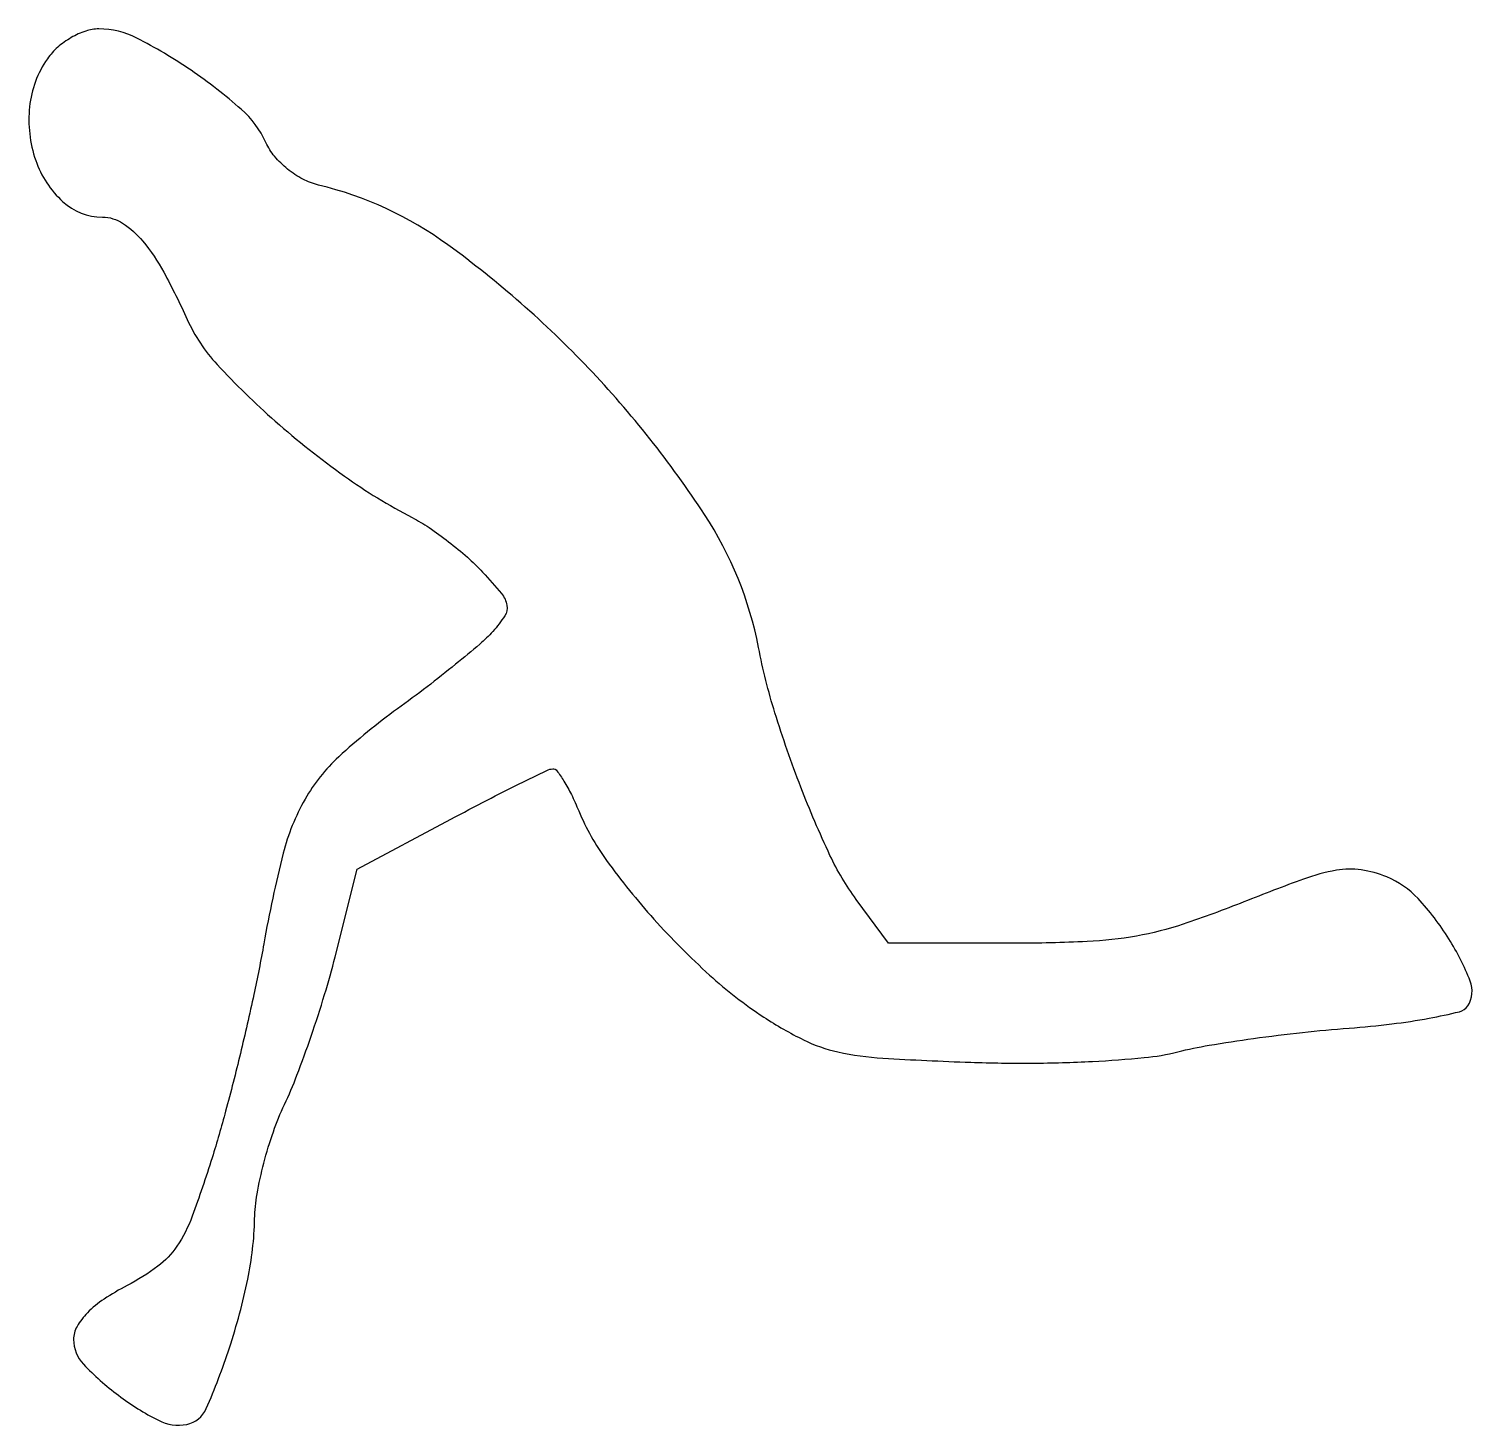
# Model space of a CAD drawing. Extents: x 0 to 108, y 0 to 104.
import ezdxf

# ---------------------------------------------------------------- set-up
doc = ezdxf.new("R2010")
doc.units = 0

msp = doc.modelspace()

# ---------------------------------------------------------------- linework, layer by layer
msp.add_lwpolyline([(1.556704, 101.777494, 0.127397), (0.222673, 98.207203, 0.109908), (0.682325, 94.220167, 0.123999), (2.697599, 91.147256, 0.188072), (5.639757, 90, -0.146974), (7.147933, 89.546886, -0.073782), (8.642518, 88.20662, -0.048652), (10.206661, 85.896888, -0.018309), (11.947242, 82.396224, 0.080733), (14.172213, 79.043651, 0.025408), (18.493838, 74.828247, 0.025637), (23.636501, 70.746511, 0.035009), (28.679383, 67.657212, -0.028859), (29.933933, 66.909708, -0.015902), (31.380694, 65.861806, -0.01581), (32.784921, 64.702201, -0.024383), (33.91447, 63.605492, -0.01531), (35.326908, 61.997599, -0.130673), (35.723553, 61.133385, -0.189413), (35.559529, 60.340446, -0.039319), (34.67392, 59.19218, -0.031346), (33.699487, 58.242449, -0.00692), (31.908131, 56.745669, -0.00717), (29.785185, 55.071107, -0.006847), (27.582537, 53.431702, 0.029436), (23.217534, 49.865666, 0.077583), (20.710376, 46.714616, 0.067386), (19.090659, 42.690517, 0.018297), (17.647017, 35.967, -0.009549), (16.903704, 32.183913, -0.006036), (15.89943, 27.799729, -0.006061), (14.807937, 23.513944, -0.011102), (13.798947, 20.053355, -0.011062), (12.317552, 15.700449, -0.059282), (11.18767, 13.46826, -0.086974), (9.767562, 11.975655, -0.039545), (7.473579, 10.54471, 0.027464), (5.766892, 9.536486, 0.050516), (4.523189, 8.511158, 0.065919), (3.756078, 7.499453, 0.130001), (3.5, 6.531188, 0.192089), (4.234438, 4.69001, 0.042137), (6.829375, 2.379585, 0.042653), (9.804503, 0.522674, 0.167281), (11.916329, 0.222403, 0.248134), (13.36776, 1.388211, 0.022187), (15.085239, 5.905973, 0.028638), (16.454071, 11.01737, 0.045942), (16.960869, 15.5, -0.03885), (17.143986, 17.354517, -0.019711), (17.645782, 19.646875, -0.019454), (18.353192, 21.984809, -0.027435), (19.175856, 24, 0.019144), (20.109846, 26.183752, 0.008848), (21.163804, 29.0875, 0.008749), (22.165363, 32.182341, 0.012021), (22.949564, 35), (24.591341, 41.5), (31.54567, 45.218385, -0.003176), (34.256206, 46.64561, -0.004762), (36.64184, 47.853782, -0.002066), (38.689762, 48.856021, -0.100524), (39.12868, 48.968385, -0.250162), (39.441232, 48.821235, -0.021407), (39.956228, 48.064757, -0.024293), (40.517127, 47.053302, -0.016264), (41.06304, 45.847808, 0.058943), (43.127317, 42.161263, 0.02579), (46.654465, 37.797482, 0.025621), (50.793966, 33.634467, 0.038883), (54.826553, 30.509451, 0.030567), (57.790658, 28.810621, 0.061141), (60.335431, 27.918491, 0.038832), (63.686492, 27.455037, 0.006397), (70.216159, 27.147859, 0.010171), (74.801408, 27.084241, 0.011017), (79.264688, 27.211478, 0.01133), (83.12259, 27.494351, 0.037724), (85.625052, 27.927172, -0.019985), (87.935531, 28.411692, -0.007252), (91.246552, 28.919699, -0.007178), (94.890304, 29.371566, -0.008494), (98.346765, 29.690595, 0.011192), (101.519511, 30.000716, 0.0162), (104.303202, 30.427742, 0.011819), (106.554986, 30.903572, 0.192675), (107.174772, 31.339128, 0.243368), (107.360723, 33.190777, 0.045671), (105.772288, 36.328357, 0.04703), (103.478897, 39.320781, 0.107965), (101.160633, 40.933464, 0.063077), (99.250702, 41.455299, 0.078583), (97.4134, 41.425683, 0.044149), (94.964874, 40.771166, 0.007856), (90.532368, 39.076616, -0.014841), (86.007029, 37.41864, -0.035779), (82.553906, 36.53698, -0.033276), (78.864908, 36.122356, -0.01135), (73.475333, 36), (64.101783, 36), (61.706242, 39.25, -0.049244), (59.749873, 42.537695, -0.01711), (57.578621, 47.614305, -0.017375), (55.656545, 53.132219, -0.02731), (54.435163, 58, 0.097559), (50.425961, 67.873014, 0.045118), (41.782408, 78.773872, 0.045124), (31.336494, 87.936078, 0.09868), (21.715991, 92.38453, -0.062374), (20.544802, 92.826673, -0.048327), (19.405081, 93.576873, -0.048764), (18.442092, 94.52225, -0.067515), (17.79759, 95.544895, 0.105455), (15.966327, 98.016523, 0.031264), (12.229955, 100.9193, 0.030736), (8.192931, 103.320231, 0.119332), (5.385259, 104, 0.082102), (4.401409, 103.837352, 0.049614), (3.323483, 103.347139, 0.048113), (2.320374, 102.627802, 0.060452)], format="xyb", close=True)

doc.saveas('drawing.dxf')
